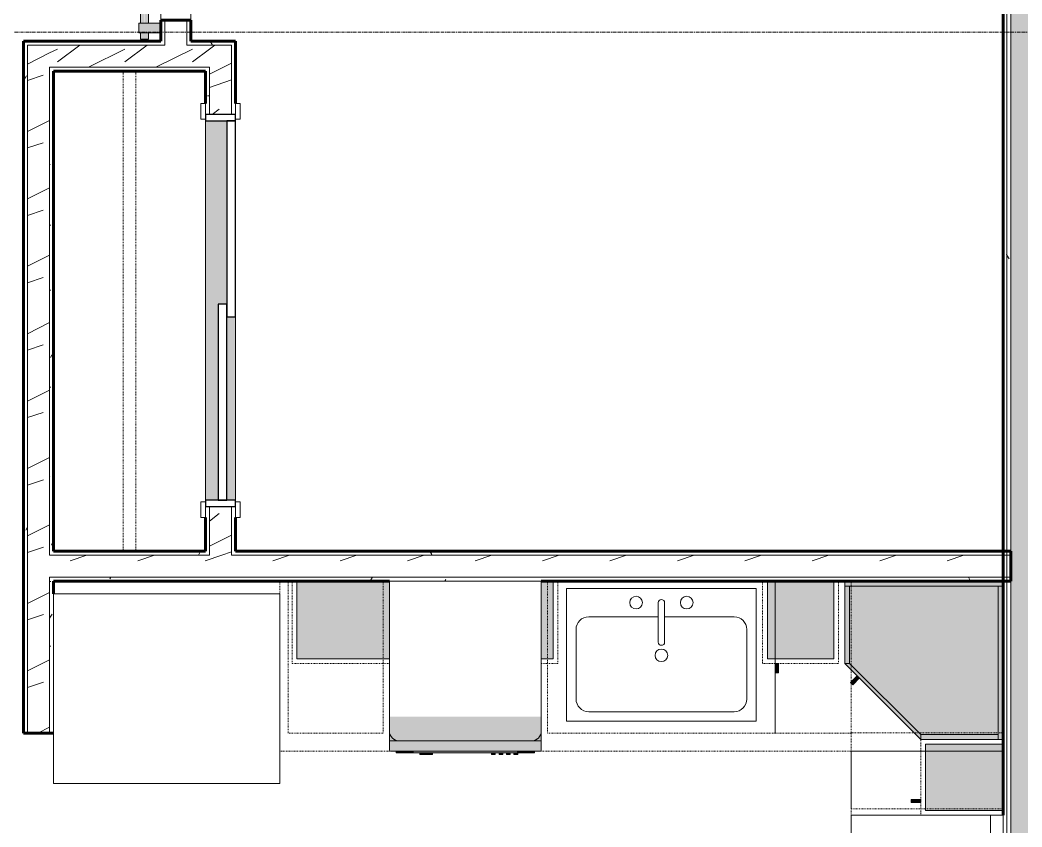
# Model space of a CAD drawing. Header units: inches. Extents: x -4061 to -1937, y 10959 to 12323.
# Drawn here: x -2671.5 to -2513.1, y 11409.5 to 11537.1 of the extents above; entities that cross this region are included whole.
import ezdxf

# ---------------------------------------------------------------- set-up
doc = ezdxf.new("R2010")
doc.units = ezdxf.units.IN
doc.header["$MEASUREMENT"] = 0
doc.linetypes.add('Dash', pattern=[0.25, 0.125, -0.125])
doc.linetypes.add('Grid Line 1_2_', pattern=[0.875, 0.5, -0.125, 0.125, -0.125])
for name, color, linetype, lineweight in [('0-1', 7, 'Continuous', 5), ('0-2', 10, 'Continuous', 18), ('A-DOOR-1', 7, 'Continuous', 9), ('A-DOOR-2', 50, 'Continuous', 30), ('A-DOOR-3', 10, 'Continuous', 18), ('A-DOOR-4', 135, 'Continuous', 18), ('A-DOOR-5', 250, 'Continuous', 60), ('A-DOOR-FRAM-1', 50, 'Continuous', 30), ('A-WALL', 113, 'Continuous', 18), ('A-WALL-1', 8, 'Continuous', 5), ('A-WALL-2', 250, 'Continuous', 60), ('A-WALL-3', 10, 'Continuous', 18), ('A-WALL-PATT-1', 7, 'Continuous', 9), ('A-WALL-PATT-2', 55, 'Continuous', 9), ('A-WALL-PATT-6', 111, 'Continuous', 9), ('I-WALL-2', 2, 'Continuous', 60), ('P-SANR-FIXT-2', 7, 'Continuous', 9), ('Q-CASE', 31, 'Continuous', 9), ('Q-CASE-1', 53, 'Continuous', 9), ('Q-CASE-3', 7, 'Continuous', 9), ('Q-CASE-4', 7, 'Dash', 9), ('Q-CASE-5', 71, 'Continuous', 9), ('Q-CASE-HDLN-1', 7, 'Dash', 9), ('Q-SPCQ-1', 7, 'Continuous', 9), ('Q-SPCQ-2', 55, 'Continuous', 9), ('S-GRID-1', 1, 'Grid Line 1_2_', 9)]:
    doc.layers.add(name, color=color, linetype=linetype, lineweight=lineweight)
pattern_1 = [(216.87, (4.265, 10.662), (31.9871619, 21.32545714), [5.331, -47.981]), (206.565, (10.662, 7.464), (-10.662476, -10.6620098), [11.921, -11.921]), (198.435, (10.662, 2.132), (-21.32449365, -10.6625869), [6.744, -26.974])]
pattern_2 = [(0, (0, 0), (20.48, 5.12), [0.845, -14.515, 0.845, -14.515, -81.92]), (0, (0, 0), (20.48, 5.12), [-30.72, 0.845, -29.875, 0.845, -14.515, -35.84]), (0, (0, 0), (20.48, 5.12), [-76.8, 0.845, -9.395, 0.845, -24.755]), (120, (7.68, 2.56), (-14.67405, 15.1762003), [0.845, -14.515, 0.845, -14.515, -81.92]), (120, (7.68, 2.56), (-14.67405, 15.1762003), [-30.72, 0.845, -29.875, 0.845, -14.515, -35.84]), (120, (7.68, 2.56), (-14.67405, 15.1762003), [-76.8, 0.845, -9.395, 0.845, -24.755]), (240, (10.24, 12.8), (-5.80595, -20.2962003), [0.845, -14.515, 0.845, -14.515, -81.92]), (240, (10.24, 12.8), (-5.80595, -20.2962003), [-30.72, 0.845, -29.875, 0.845, -14.515, -35.84]), (240, (10.24, 12.8), (-5.80595, -20.2962003), [-76.8, 0.845, -9.395, 0.845, -24.755])]

# ---------------------------------------------------------------- blocks, each defined once
blk = doc.blocks.new('FOLDING_SLIDING CLOSET - 60_ x 80_-1372877-ENLARGED RCP - 1ST FLOOR PLAN - EAST')
at = {"layer": 'A-DOOR-1'}
for p, q in [((-30.25, 3), (-32.75, 3)), ((-32.75, 3), (-32.75, 2.25)), ((-32.75, 2.25), (-30.25, 2.25)), ((-30.25, 2.25), (-30.25, 3)), ((32.75, 3), (30.25, 3)), ((30.25, 3), (30.25, 2.25)), ((30.25, 2.25), (32.75, 2.25)), ((32.75, 2.25), (32.75, 3)), ((-30.25, -2.5), (-32.75, -2.5)), ((-32.75, -2.5), (-32.75, -3.25)), ((-30.25, -3.25), (-30.25, -2.5)), ((32.75, -2.5), (30.25, -2.5)), ((30.25, -2.5), (30.25, -3.25)), ((32.75, -3.25), (32.75, -2.5)), ((-32.75, -3.25), (-30.25, -3.25)), ((30.25, -3.25), (32.75, -3.25))]:
    blk.add_line(p, q, dxfattribs=at)
at = {"layer": 'A-DOOR-2'}
for p, q in [((1, 2.25), (-30, 2.25)), ((-30, 2.25), (-30, 0.88)), ((1, 0.88), (1, 2.25)), ((-30, 0.88), (1, 0.88)), ((30, 0.88), (-1, 0.88)), ((-1, 0.88), (-1, -0.5)), ((30, -0.5), (30, 0.88)), ((-1, -0.5), (30, -0.5))]:
    blk.add_line(p, q, dxfattribs=at)
at = {"layer": 'A-DOOR-FRAM-1'}
for p, q in [((-30, 2.25), (-31, 2.25)), ((-31, 2.25), (-31, -2.5)), ((-30, -2.5), (-30, 2.25)), ((30, 2.25), (30, -2.5)), ((31, 2.25), (30, 2.25)), ((31, -2.5), (31, 2.25)), ((-31, -2.5), (-30, -2.5)), ((30, -2.5), (31, -2.5))]:
    blk.add_line(p, q, dxfattribs=at)
blk = doc.blocks.new('Interior_barn_door_18732 - Interior_barn_door_18732-1655839-ENLARGED RCP - 1ST FLOOR PLAN - EAST')
at = {"layer": 'A-DOOR-3'}
for points in [[(-23.44, -5.82), (-23.68, -5.82), (-23.66, -6.07), (-23.44, -6.07), (-23.44, -5.88)], [(-22.49, -6.57), (-22.52, -6.32), (-23.63, -6.32), (-23.63, -6.57), (-22.49, -6.57)], [(-22.69, -5.82), (-23.44, -5.82), (-23.44, -6.07), (-22.69, -6.07), (-22.69, -5.88)], [(-22.82, -6.07), (-23.31, -6.07), (-23.28, -6.32), (-22.82, -6.32)], [(-22.45, -6.07), (-22.47, -5.82), (-22.69, -5.82), (-22.69, -6.07), (-22.47, -6.07)], [(-20.63, -6.57), (-20.63, -6.32), (-22.49, -6.32), (-22.49, -6.57), (-20.67, -6.57)]]:
    blk.add_hatch(color=256, dxfattribs=at).paths.add_polyline_path(points, flags=0)
at = {"layer": 'A-DOOR-4'}
h = blk.add_hatch(color=256, dxfattribs=at)
h.paths.add_polyline_path([(20, -5.85), (20, -2.37), (18.5, -2.37), (18.5, -5.85)], flags=0)
h.paths.add_polyline_path([(-57.5, -5.82), (-57.5, -2.37), (-59, -2.37), (-59, -5.85), (-57.5, -5.85)], flags=0)
h = blk.add_hatch(color=256, dxfattribs=at)
h.paths.add_polyline_path([(21, -4.79), (21, -4.32), (20, -4.34), (20, -4.95), (21, -4.95)], flags=0)
h.paths.add_polyline_path([(18.5, -4.51), (18.5, -4.32), (-19.9, -4.34), (-19.9, -4.95), (18.5, -4.94), (18.5, -4.64)], flags=0)
h.paths.add_polyline_path([(-55.9, -4.64), (-55.9, -4.32), (-57.5, -4.34), (-57.5, -4.95), (-55.9, -4.95), (-55.9, -4.78)], flags=0)
h.paths.add_polyline_path([(-59, -4.63), (-59, -4.32), (-60, -4.34), (-60, -4.95), (-59, -4.95), (-59, -4.64)], flags=0)
for points in [[(-19.9, -4.07), (-55.9, -4.07), (-55.9, -5.82), (-19.9, -5.82)], [(-52.06, -5.88), (-52.06, -5.82), (-53.56, -5.82), (-53.56, -6), (-52.06, -6)]]:
    blk.add_hatch(color=256, dxfattribs=at).paths.add_polyline_path(points, flags=0)
h = blk.add_hatch(color=256, dxfattribs=at)
h.paths.add_polyline_path([(21, -4.95), (20, -4.95), (20, -5.57), (21, -5.55), (21, -5.11)], flags=0)
h.paths.add_polyline_path([(18.5, -5.39), (18.5, -4.95), (-19.9, -4.95), (-19.9, -5.57), (18.5, -5.55), (18.5, -5.39)], flags=0)
h.paths.add_polyline_path([(-55.9, -5.57), (-55.9, -4.95), (-57.5, -4.95), (-57.5, -5.57)], flags=0)
h.paths.add_polyline_path([(-59, -5.49), (-59, -4.95), (-60, -4.95), (-60, -5.57), (-59, -5.55), (-59, -5.49)], flags=0)
h = blk.add_hatch(color=256, dxfattribs=at)
h.paths.add_polyline_path([(-22.23, -5.82), (-22.45, -5.82), (-22.44, -6), (-22.23, -6), (-22.23, -5.88)], flags=0)
h.paths.add_polyline_path([(-23.68, -6), (-23.68, -5.82), (-23.73, -5.82), (-23.73, -6)], flags=0)
at = {"layer": 'A-DOOR-1'}
for p, q in [((-23.69, -5.82), (-23.69, -6.07)), ((-23.68, -6.07), (-23.69, -6.07)), ((-23.69, -6.07), (-23.44, -6.07)), ((-22.49, -6.32), (-23.63, -6.32)), ((-23.63, -6.32), (-23.63, -6.57)), ((-23.44, -6.07), (-22.69, -6.07)), ((-23.32, -6.07), (-23.32, -6.32)), ((-23.32, -6.07), (-23.32, -6.32)), ((-22.82, -6.32), (-22.82, -6.07)), ((-22.82, -6.32), (-22.82, -6.07)), ((-22.69, -6.07), (-22.44, -6.07)), ((-22.49, -6.57), (-22.49, -6.32)), ((-22.44, -6.07), (-22.45, -6.07)), ((-22.44, -6.07), (-22.44, -5.82)), ((-20.62, -6.57), (-20.62, -6.32)), ((-23.63, -6.57), (-22.49, -6.57))]:
    blk.add_line(p, q, dxfattribs=at)
for points, knots in [([(-20.64, -6.32), (-20.62, -6.32), (-20.61, -6.32), (-20.73, -6.32), (-21.01, -6.32), (-21.53, -6.32), (-22.12, -6.32), (-22.38, -6.32), (-22.48, -6.32)], [-0.5310493, -0.5310493, -0.5310493, -0.5310493, -0.4969616, -0.4376596, -0.3707648, -0.2964689, -0.2105513, -0.1495851, -0.1495851, -0.1495851, -0.1495851]), ([(-22.49, -6.57), (-22.4, -6.57), (-22.1, -6.57), (-21.53, -6.57), (-21, -6.57), (-20.74, -6.57), (-20.61, -6.57), (-20.62, -6.57), (-20.64, -6.57)], [0.1495851, 0.1495851, 0.1495851, 0.1495851, 0.2105513, 0.2964689, 0.3707648, 0.4376596, 0.4969616, 0.5310493, 0.5310493, 0.5310493, 0.5310493])]:
    blk.add_open_spline(points, degree=3, knots=knots, dxfattribs=at)
at = {"layer": 'A-DOOR-3'}
for p, q in [((-59, -5.85), (-59, -2.37)), ((-57.5, -2.37), (-57.5, -5.85)), ((18.5, -5.85), (18.5, -2.37)), ((20, -2.37), (20, -5.85)), ((-59, -4.32), (-60, -4.32)), ((-60, -4.32), (-60, -4.95)), ((-55.9, -4.32), (-57.5, -4.32)), ((-55.9, -5.82), (-55.9, -4.07)), ((-55.9, -4.07), (-19.9, -4.07)), ((-19.9, -4.07), (-19.9, -5.82)), ((18.5, -4.32), (-19.9, -4.32)), ((21, -4.32), (20, -4.32)), ((21, -4.95), (21, -4.32)), ((-60, -4.95), (-60, -5.57)), ((-60, -5.57), (-59, -5.57)), ((-57.5, -5.85), (-59, -5.85)), ((-57.5, -5.57), (-55.9, -5.57)), ((-19.9, -5.82), (-55.9, -5.82)), ((-19.9, -5.57), (18.5, -5.57)), ((20, -5.85), (18.5, -5.85)), ((20, -5.57), (21, -5.57)), ((21, -5.57), (21, -4.95))]:
    blk.add_line(p, q, dxfattribs=at)
at = {"layer": 'A-DOOR-5'}
for p, q in [((-53.56, -6), (-53.56, -5.82)), ((-52.06, -6), (-53.56, -6)), ((-52.06, -5.82), (-52.06, -6)), ((-23.73, -6), (-23.73, -5.82)), ((-23.68, -6), (-23.73, -6)), ((-22.23, -6), (-22.44, -6)), ((-22.23, -5.82), (-22.23, -6))]:
    blk.add_line(p, q, dxfattribs=at)
blk = doc.blocks.new('Refrigerator_-_Side-by-Side_6047 - 36_ X 30_-1372843-ENLARGED RCP - 1ST FLOOR PLAN - EAST')
at = {"layer": 'Q-SPCQ-1'}
for p, q in [((-17.88, 15.58), (17.87, 15.58)), ((-17.88, -14.42), (-17.88, 15.58)), ((17.87, 15.58), (17.87, -14.42)), ((17.87, -14.42), (-17.88, -14.42))]:
    blk.add_line(p, q, dxfattribs=at)
blk = doc.blocks.new('OD_CW_Closet - OD_CW_Closet-1868668-ENLARGED RCP - 1ST FLOOR PLAN - EAST')
at = {"layer": 'Q-CASE-HDLN-1'}
for p, q in [((0.74, 13), (76.64, 13)), ((0.74, 11), (76.64, 11)), ((8.8, 0), (68.8, 0))]:
    blk.add_line(p, q, dxfattribs=at)
blk = doc.blocks.new('Range - 24_ x 24_-1372826-ENLARGED RCP - 1ST FLOOR PLAN - EAST')
at = {"layer": 'Q-SPCQ-1'}
for p, q in [((0, 0), (24, 0)), ((0, -24), (0, 0)), ((24, 0), (24, -24)), ((0, -22), (24, -22)), ((24, -24), (0, -24))]:
    blk.add_line(p, q, dxfattribs=at)
for centre, radius, start, end in [((6.5, -6), 3.5, 360, 180), ((17.5, -6), 3, 360, 180), ((6.5, -6), 3.5, 180, 0), ((17.5, -6), 3, 180, 0), ((6.5, -16), 4.5, 360, 180), ((17.5, -16), 3, 360, 180), ((6.5, -16), 4.5, 180, 0), ((17.5, -16), 3, 180, 0)]:
    blk.add_arc(centre, radius, start, end, dxfattribs=at)
blk = doc.blocks.new('OD_CW_Countertop - OD_CW_Countertop-2218014-ENLARGED RCP - 1ST FLOOR PLAN - EAST')
at = {"layer": 'Q-CASE-HDLN-1'}
for p, q in [((0.74, 24), (0.74, 22)), ((0.74, -2.88), (18.27, -2.88)), ((41.88, -2.88), (115.08, -2.88))]:
    blk.add_line(p, q, dxfattribs=at)
blk = doc.blocks.new('Sink Kitchen-Single - 30_ x 21_-366345-ENLARGED RCP - 1ST FLOOR PLAN - EAST')
at = {"layer": 'P-SANR-FIXT-2'}
for p, q in [((15.62, 10.59), (-14.38, 10.59)), ((-14.38, 10.59), (-14.38, -10.41)), ((15.62, -10.41), (15.62, 10.59)), ((0.12, 8.34), (0.12, 2.09)), ((1.12, 8.34), (1.12, 2.09)), ((0.12, 6.09), (-10.88, 6.09)), ((12.12, 6.09), (1.12, 6.09)), ((-12.88, 4.09), (-12.88, -6.91)), ((14.12, -6.91), (14.12, 4.09)), ((-10.88, -8.91), (12.12, -8.91)), ((-14.38, -10.41), (15.62, -10.41))]:
    blk.add_line(p, q, dxfattribs=at)
for centre, radius, start, end in [((-3.38, 8.34), 1, 360, 180), ((-3.38, 8.34), 1, 180, 0), ((0.62, 8.34), 0.5, 360, 180), ((4.62, 8.34), 1, 360, 180), ((4.62, 8.34), 1, 180, 360), ((-10.88, 4.09), 2, 90, 180), ((12.12, 4.09), 2, 360, 90), ((0.62, 2.09), 0.5, 180, 0), ((0.62, 0), 1, 360, 180), ((0.62, 0), 1, 180, 0), ((-10.88, -6.91), 2, 180, 270), ((12.12, -6.91), 2, 270, 0)]:
    blk.add_arc(centre, radius, start, end, dxfattribs=at)
blk = doc.blocks.new('Dishwasher_15404 - 34_ counter-547918-ENLARGED RCP - 1ST FLOOR PLAN - EAST')
at = {"layer": 'Q-SPCQ-2'}
for points in [[(21.39, 0), (23.68, 0), (24.08, 0.05), (24.46, 0.21), (24.83, 0.52), (25.04, 0.79), (25.2, 1.17), (25.25, 1.74), (25.25, 22.43), (25.17, 22.9), (24.98, 23.29), (24.74, 23.58), (24.46, 23.79), (24.08, 23.95), (23.68, 24), (21.39, 24), (21.39, 2.31)], [(25.25, 0), (26.73, 0.01), (26.82, 0.06), (26.87, 0.2), (26.85, 23.86), (26.82, 23.94), (26.68, 24), (25.25, 24), (25.25, 0.42)], [(27.12, 21.39), (27.12, 22.91), (26.87, 22.91), (26.87, 21.39)], [(26.87, 20.19), (27.12, 20.19), (27.12, 21.39), (26.87, 21.39), (26.87, 20.22)], [(27.12, 3.81), (27.12, 20.19), (26.87, 20.19), (26.87, 3.81)], [(27.37, 19.69), (27.37, 20.28), (27.12, 20.28), (27.12, 19.69)], [(27.37, 18.51), (27.37, 19.1), (27.12, 19.1), (27.12, 18.51)], [(27.37, 17.33), (27.37, 17.92), (27.12, 17.92), (27.12, 17.33)], [(27.37, 16.15), (27.37, 16.74), (27.12, 16.74), (27.12, 16.15)], [(27.37, 5.81), (27.37, 6.79), (27.12, 6.79), (27.12, 5.81)], [(27.12, 4.82), (27.37, 4.82), (27.37, 5.81), (27.12, 5.81), (27.12, 4.86)], [(26.87, 2.61), (27.12, 2.61), (27.12, 3.81), (26.87, 3.81), (26.87, 2.63)], [(26.87, 1.09), (27.12, 1.09), (27.12, 2.61), (26.87, 2.61), (26.87, 1.74)]]:
    blk.add_hatch(color=256, dxfattribs=at).paths.add_polyline_path(points, flags=0)
h = blk.add_hatch(color=256, dxfattribs=at)
h.paths.add_polyline_path([(24.74, 0), (25.25, 0), (25.25, 1.57), (25.2, 1.17), (24.96, 0.67), (24.74, 0.42), (24.46, 0.21), (24.08, 0.05), (23.68, 0), (24.57, 0)], flags=0)
h.paths.add_polyline_path([(25.25, 22.43), (25.25, 24), (23.68, 24), (24.08, 23.95), (24.46, 23.79), (24.83, 23.48), (25.04, 23.21), (25.22, 22.75)], flags=0)
h = blk.add_hatch(color=256, dxfattribs=at)
h.paths.add_polyline_path([(25.07, 0.85), (25.12, 0.95), (25.08, 0.9)], flags=0)
h.paths.add_polyline_path([(25.2, 1.2), (25.22, 1.25), (25.2, 1.23)], flags=0)
h.paths.add_polyline_path([(25, 23.26), (24.96, 23.33), (24.98, 23.29)], flags=0)
at = {"layer": 'Q-SPCQ-1'}
for p, q in [((0, 24), (23.68, 24)), ((0, 0), (0, 24)), ((23.68, 24), (25.25, 24)), ((25.25, 24), (26.68, 24)), ((25.25, 24), (25.25, 22.43)), ((26.87, 23.8), (26.87, 0.2)), ((25.25, 22.43), (25.25, 1.57)), ((26.87, 22.91), (27.12, 22.91)), ((27.12, 21.39), (27.12, 22.91)), ((27.12, 20.19), (27.12, 21.39)), ((27.12, 20.28), (27.37, 20.28)), ((27.12, 3.81), (27.12, 20.19)), ((27.12, 19.69), (27.37, 19.69)), ((27.12, 19.1), (27.37, 19.1)), ((27.37, 19.69), (27.37, 20.28)), ((27.37, 18.51), (27.37, 19.1)), ((27.12, 18.51), (27.37, 18.51)), ((27.12, 17.92), (27.37, 17.92)), ((27.37, 17.33), (27.37, 17.92)), ((27.12, 17.33), (27.37, 17.33)), ((27.12, 16.74), (27.37, 16.74)), ((27.12, 16.15), (27.37, 16.15)), ((27.37, 16.15), (27.37, 16.74)), ((27.37, 6.79), (27.12, 6.79)), ((27.37, 5.81), (27.37, 6.79)), ((27.12, 4.82), (27.37, 4.82)), ((27.37, 4.82), (27.37, 5.81)), ((27.12, 2.61), (27.12, 3.81)), ((27.12, 1.09), (27.12, 2.61)), ((23.68, 0), (0, 0)), ((25.25, 1.57), (25.25, 0)), ((26.87, 1.09), (27.12, 1.09)), ((25.25, 0), (23.68, 0)), ((26.68, 0), (25.25, 0))]:
    blk.add_line(p, q, dxfattribs=at)
for centre, radius, start, end in [((23.68, 22.43), 1.57, 360, 90), ((26.68, 23.8), 0.197, 360, 90), ((23.68, 22.43), 1.57, 32.077, 42.3359), ((23.68, 22.43), 1.57, 17.8182, 27.5266), ((23.68, 22.43), 1.57, 360, 13.6425), ((23.68, 1.57), 1.57, 270, 360), ((23.68, 1.57), 1.57, 317.6641, 327.923), ((23.68, 1.57), 1.57, 332.4734, 342.1818), ((23.68, 1.57), 1.57, 346.3575, 360), ((26.68, 0.2), 0.197, 270, 360), ((26.68, 0.2), 0.197, 285, 345)]:
    blk.add_arc(centre, radius, start, end, dxfattribs=at)
blk = doc.blocks.new('OD_CW_Countertop - OD_CW_Countertop-2219388-ENLARGED RCP - 1ST FLOOR PLAN - EAST')
at = {"layer": 'Q-CASE-HDLN-1'}
for p, q in [((0.74, 24), (0.74, 0)), ((0.74, 0), (10.86, 0)), ((34.86, 0), (99.63, 0))]:
    blk.add_line(p, q, dxfattribs=at)
blk = doc.blocks.new('Base Cabinet-Single Door - 12_-2213366-ENLARGED RCP - 1ST FLOOR PLAN - EAST')
at = {"layer": 'Q-CASE-4'}
for p, q in [((-5.26, 24), (-5.26, 0)), ((6.74, 24), (-5.26, 24)), ((6.74, 0), (6.74, 24)), ((-5.26, 0), (6.74, 0))]:
    blk.add_line(p, q, dxfattribs=at)
blk = doc.blocks.new('Base Cabinet-Double Door _ 1 Drawer - 36_-2218016-ENLARGED RCP - 1ST FLOOR PLAN - EAST')
at = {"layer": 'Q-CASE-4'}
for p, q in [((-17.26, 24), (-17.26, 0)), ((18.74, 24), (-17.26, 24)), ((18.74, 0), (18.74, 24)), ((-17.26, 0), (18.74, 0))]:
    blk.add_line(p, q, dxfattribs=at)
blk = doc.blocks.new('300 Series Wall Hung Cabinet_301 - 24_-V17-ENLARGED RCP - 1ST FLOOR PLAN - EAST')
at = {"layer": 'Q-CASE-1'}
blk.add_hatch(color=256, dxfattribs=at).paths.add_polyline_path([(11.25, -14.63), (11.25, -2.38), (9.37, -2.38), (9.37, -14.63)], flags=0)
at = {"layer": 'Q-CASE-3'}
for p, q in [((11.25, -2.38), (11.25, -14.63)), ((11.25, -14.63), (9.37, -14.63))]:
    blk.add_line(p, q, dxfattribs=at)
at = {"layer": 'Q-CASE-4'}
for p, q in [((12, -15.38), (12, -2.38)), ((9.37, -15.38), (12, -15.38))]:
    blk.add_line(p, q, dxfattribs=at)
blk = doc.blocks.new('300 Series Wall Hung Cabinet_301 - 18_-V18-ENLARGED RCP - 1ST FLOOR PLAN - EAST')
at = {"layer": 'Q-CASE-1'}
blk.add_hatch(color=256, dxfattribs=at).paths.add_polyline_path([(-6.37, 14.63), (-6.37, 2.37), (8.25, 2.37), (8.25, 14.63), (-5.04, 14.63)], flags=0)
at = {"layer": 'Q-CASE-3'}
for p, q in [((-6.37, 14.63), (8.25, 14.63)), ((8.25, 14.63), (8.25, 2.37))]:
    blk.add_line(p, q, dxfattribs=at)
at = {"layer": 'Q-CASE-4'}
for p, q in [((-6.37, 15.38), (9, 15.38)), ((9, 15.38), (9, 2.37))]:
    blk.add_line(p, q, dxfattribs=at)
blk = doc.blocks.new('300 Series Wall Hung Cabinet_301 - 12_-2219390-ENLARGED RCP - 1ST FLOOR PLAN - EAST')
at = {"layer": 'Q-CASE-1'}
for points in [[(-5.25, -14.63), (5.25, -14.63), (5.25, -2.38), (-5.25, -2.38), (-5.25, -14.12)], [(-3.51, -16.87), (-3.51, -15.38), (-4, -15.38), (-4, -16.87)]]:
    blk.add_hatch(color=256, dxfattribs=at).paths.add_polyline_path(points, flags=0)
at = {"layer": 'Q-CASE-3'}
for p, q in [((-5.25, -14.63), (-5.25, -2.38)), ((5.25, -2.38), (5.25, -14.63)), ((5.25, -14.63), (-5.25, -14.63)), ((-3.51, -15.38), (-4, -15.38)), ((-4, -15.38), (-4, -16.87)), ((-3.51, -16.87), (-3.51, -15.38)), ((-4, -16.87), (-3.51, -16.87))]:
    blk.add_line(p, q, dxfattribs=at)
at = {"layer": 'Q-CASE-4'}
for p, q in [((-6, -2.38), (-6, -15.38)), ((6, -15.38), (6, -2.38)), ((-6, -15.38), (6, -15.38))]:
    blk.add_line(p, q, dxfattribs=at)
blk = doc.blocks.new('308 - 308-2216210-ENLARGED RCP - 1ST FLOOR PLAN - EAST')
at = {"layer": 'Q-CASE'}
blk.add_hatch(color=256, dxfattribs=at).paths.add_polyline_path([(0, -27.38), (0, -26.63), (-11.25, -15.38), (-12, -15.38), (-0.75, -26.63)], flags=0)
at = {"layer": 'Q-CASE-1'}
for points in [[(12.25, -3.13), (13, -3.13), (13, -2.38), (-12, -2.38), (-12, -3.13), (0, -3.13)], [(-12, -15.38), (-11.25, -15.38), (-11.25, -3.13), (-12, -3.13), (-12, -14.63)], [(12.25, -26.63), (12.25, -3.13), (-11.25, -3.13), (-11.25, -15.38), (0, -26.63)], [(12.25, -27.38), (13, -27.38), (13, -3.13), (12.25, -3.13), (12.25, -26.63)], [(12.25, -27.38), (12.25, -26.63), (0, -26.63), (0, -27.38), (0.75, -27.38)]]:
    blk.add_hatch(color=256, dxfattribs=at).paths.add_polyline_path(points, flags=0)
at = {"layer": 'Q-CASE-5'}
blk.add_hatch(color=256, dxfattribs=at).paths.add_polyline_path([(-10.76, -18.73), (-9.7, -17.67), (-10.05, -17.33), (-11.11, -18.39), (-11, -18.5)], flags=0)
at = {"layer": 'Q-CASE'}
for p, q in [((0, -27.38), (-12, -15.38)), ((-12, -15.38), (-11.25, -15.38)), ((-11.25, -15.38), (0, -26.63)), ((0, -26.63), (0, -27.38))]:
    blk.add_line(p, q, dxfattribs=at)
at = {"layer": 'Q-CASE-3'}
for p, q in [((-12, -3.13), (-12, -2.38)), ((-12, -15.38), (-12, -3.13)), ((-12, -3.13), (-11.25, -3.13)), ((13, -3.13), (-12, -3.13)), ((-11.25, -15.38), (-11.25, -3.13)), ((-11.25, -3.13), (12.25, -3.13)), ((-11.25, -3.13), (-11.25, -15.38)), ((12.25, -3.13), (12.25, -26.63)), ((12.25, -27.38), (12.25, -3.13)), ((12.25, -3.13), (13, -3.13)), ((-11.25, -15.38), (-12, -15.38)), ((0, -26.63), (-11.25, -15.38)), ((-10.05, -17.33), (-11.11, -18.39)), ((-11.11, -18.39), (-10.76, -18.73)), ((-10.76, -18.73), (-9.7, -17.67)), ((12.25, -26.63), (0, -26.63)), ((0, -27.38), (0, -26.63)), ((0, -26.63), (12.25, -26.63)), ((12.25, -26.63), (12.25, -27.38)), ((12.25, -27.38), (0, -27.38)), ((13, -27.38), (12.25, -27.38))]:
    blk.add_line(p, q, dxfattribs=at)
blk = doc.blocks.new('300 Series Wall Hung Cabinet_301 - 12_-2218017-ENLARGED RCP - 1ST FLOOR PLAN - EAST')
at = {"layer": 'Q-CASE-1'}
for points in [[(-4, 13.19), (-3.51, 13.19), (-3.51, 14.69), (-4, 14.69)], [(-5.25, 0.19), (5.25, 0.19), (5.25, 12.44), (-5.25, 12.44), (-5.25, 0.94)]]:
    blk.add_hatch(color=256, dxfattribs=at).paths.add_polyline_path(points, flags=0)
at = {"layer": 'Q-CASE-3'}
for p, q in [((-3.51, 14.69), (-4, 14.69)), ((-4, 14.69), (-4, 13.19)), ((-3.51, 13.19), (-3.51, 14.69)), ((-4, 13.19), (-3.51, 13.19)), ((-5.25, 0.19), (-5.25, 12.44)), ((-5.25, 12.44), (5.25, 12.44)), ((5.25, 12.44), (5.25, 0.19))]:
    blk.add_line(p, q, dxfattribs=at)
at = {"layer": 'Q-CASE-4'}
for p, q in [((-6, 13.19), (6, 13.19)), ((6, 13.19), (6, 0.19))]:
    blk.add_line(p, q, dxfattribs=at)
blk = doc.blocks.new('Base Cabinet-Single Door _ Drawer - 15_-2209069-ENLARGED RCP - 1ST FLOOR PLAN - EAST')
at = {"layer": 'Q-CASE-4'}
for p, q in [((-6.76, -24), (-6.76, 0)), ((-6.76, 0), (8.24, 0)), ((8.24, 0), (8.24, -24)), ((8.24, -24), (-6.76, -24))]:
    blk.add_line(p, q, dxfattribs=at)
blk = doc.blocks.new('CTR - 1st Phase - Unit Layouts_rvt-1-ENLARGED RCP - 1ST FLOOR PLAN - EAST')
at = {"layer": 'A-WALL-1'}
h = blk.add_hatch(color=256, dxfattribs=at)
h.paths.add_polyline_path([(-2641.59, 11461.18), (-2640.21, 11461.18), (-2640.21, 11492.18), (-2638.84, 11492.18), (-2638.84, 11521.18), (-2642.21, 11521.18), (-2642.21, 11461.18)], flags=0)
h.paths.add_polyline_path([(-2638.84, 11461.18), (-2637.46, 11461.18), (-2637.46, 11490.18), (-2638.84, 11490.18), (-2638.84, 11474.21)], flags=0)
at = {"layer": 'A-WALL-PATT-1'}
h = blk.add_hatch(dxfattribs=at)
h.set_pattern_fill('FP_1', color=256, style=0, pattern_type=2)
h.set_pattern_definition(pattern_2)
h.paths.add_polyline_path([(-2670.34, 11424.36), (-2670.34, 11533.77), (-2670.96, 11533.77), (-2670.96, 11424.36)], flags=0)
h = blk.add_hatch(dxfattribs=at)
h.set_pattern_fill('FP_1', color=256, style=0, pattern_type=2)
h.set_pattern_definition(pattern_2)
h.paths.add_polyline_path([(-2645.15, 11533.14), (-2638.09, 11533.14), (-2638.09, 11533.77), (-2645.15, 11533.77)], flags=0)
h.paths.add_polyline_path([(-2660.45, 11533.14), (-2648.65, 11533.14), (-2648.65, 11533.77), (-2670.34, 11533.77), (-2670.34, 11533.14), (-2666.21, 11533.14)], flags=0)
h = blk.add_hatch(dxfattribs=at)
h.set_pattern_fill('FP_1', color=256, style=0, pattern_type=2)
h.set_pattern_definition(pattern_2)
h.paths.add_polyline_path([(-2666.21, 11424.36), (-2666.21, 11448.99), (-2666.84, 11448.99), (-2666.84, 11424.36)], flags=0)
h.paths.add_polyline_path([(-2666.21, 11452.49), (-2666.21, 11529.64), (-2666.84, 11529.64), (-2666.84, 11452.49)], flags=0)
h = blk.add_hatch(dxfattribs=at)
h.set_pattern_fill('FP_1', color=256, style=0, pattern_type=2)
h.set_pattern_definition(pattern_2)
h.paths.add_polyline_path([(-2641.59, 11453.11), (-2641.59, 11460.18), (-2642.21, 11460.18), (-2642.21, 11453.11)], flags=0)
h.paths.add_polyline_path([(-2641.59, 11522.18), (-2641.59, 11529.64), (-2642.21, 11529.64), (-2642.21, 11522.18)], flags=0)
h = blk.add_hatch(dxfattribs=at)
h.set_pattern_fill('FP_1', color=256, style=0, pattern_type=2)
h.set_pattern_definition(pattern_2)
h.paths.add_polyline_path([(-2614.46, 11452.49), (-2516.12, 11452.5), (-2516.12, 11453.11), (-2638.09, 11453.11), (-2638.09, 11452.49), (-2630.46, 11452.49)], flags=0)
h.paths.add_polyline_path([(-2642.21, 11452.49), (-2641.59, 11452.49), (-2641.59, 11453.11), (-2666.21, 11453.11), (-2666.21, 11452.49)], flags=0)
h = blk.add_hatch(dxfattribs=at)
h.set_pattern_fill('FP_1', color=256, style=0, pattern_type=2)
h.set_pattern_definition(pattern_2)
h.paths.add_polyline_path([(-2516.12, 11448.36), (-2516.12, 11448.99), (-2666.21, 11448.99), (-2666.21, 11448.36), (-2516.87, 11448.36)], flags=0)
at = {"layer": 'A-WALL-PATT-2'}
h = blk.add_hatch(dxfattribs=at)
h.set_pattern_fill('FP_2', color=256, style=0, pattern_type=2)
h.set_pattern_definition(pattern_1)
h.paths.add_polyline_path([(-2645.15, 11533.14), (-2645.15, 11537.11), (-2648.65, 11537.11), (-2648.65, 11533.14)], flags=0)
h.paths.add_polyline_path([(-2648.65, 11573.11), (-2645.15, 11573.11), (-2645.15, 11644.59), (-2645.77, 11644.59), (-2646.42, 11645.24), (-2648.65, 11645.24), (-2648.65, 11577.56)], flags=0)
h = blk.add_hatch(dxfattribs=at)
h.set_pattern_fill('FP_2', color=256, style=0, pattern_type=2)
h.set_pattern_definition(pattern_1)
h.paths.add_polyline_path([(-2670.34, 11424.36), (-2666.84, 11424.36), (-2666.84, 11533.14), (-2670.34, 11533.14), (-2670.34, 11448.99)], flags=0)
h = blk.add_hatch(dxfattribs=at)
h.set_pattern_fill('FP_2', color=256, style=0, pattern_type=2)
h.set_pattern_definition(pattern_1)
h.paths.add_polyline_path([(-2641.59, 11529.64), (-2641.59, 11533.14), (-2666.84, 11533.12), (-2666.84, 11529.64), (-2642.21, 11529.64)], flags=0)
h = blk.add_hatch(dxfattribs=at)
h.set_pattern_fill('FP_2', color=256, style=0, pattern_type=2)
h.set_pattern_definition(pattern_1)
h.paths.add_polyline_path([(-2638.09, 11452.49), (-2638.09, 11460.18), (-2641.59, 11460.18), (-2641.59, 11452.49)], flags=0)
h.paths.add_polyline_path([(-2638.09, 11522.18), (-2638.09, 11533.14), (-2641.59, 11533.14), (-2641.59, 11522.18)], flags=0)
h = blk.add_hatch(dxfattribs=at)
h.set_pattern_fill('FP_2', color=256, style=0, pattern_type=2)
h.set_pattern_definition(pattern_1)
h.paths.add_polyline_path([(-2540.12, 11448.99), (-2514.87, 11448.99), (-2514.87, 11452.49), (-2666.84, 11452.49), (-2666.84, 11448.99), (-2553.14, 11448.99)], flags=0)
at = {"layer": 'A-WALL-2'}
for p, q in [((-2649.27, 11533.77), (-2649.27, 11537.11)), ((-2649.27, 11537.11), (-2644.52, 11537.11)), ((-2644.52, 11537.11), (-2644.52, 11533.77)), ((-2670.96, 11424.36), (-2670.96, 11533.77)), ((-2670.96, 11533.77), (-2670.34, 11533.77)), ((-2670.34, 11533.77), (-2666.21, 11533.77)), ((-2666.21, 11533.77), (-2649.27, 11533.77)), ((-2644.52, 11533.77), (-2642.21, 11533.77)), ((-2642.21, 11533.77), (-2638.09, 11533.77)), ((-2638.09, 11533.77), (-2637.46, 11533.77)), ((-2637.46, 11533.77), (-2637.46, 11523.93)), ((-2666.21, 11529.02), (-2666.21, 11453.11)), ((-2642.21, 11529.02), (-2666.21, 11529.02)), ((-2642.21, 11523.93), (-2642.21, 11529.02)), ((-2642.21, 11453.11), (-2642.21, 11458.43)), ((-2637.46, 11458.43), (-2637.46, 11453.11)), ((-2666.21, 11453.11), (-2642.21, 11453.11)), ((-2637.46, 11453.11), (-2514.87, 11453.11)), ((-2514.87, 11453.11), (-2514.87, 11448.36)), ((-2613.12, 11448.36), (-2666.21, 11448.36)), ((-2666.21, 11448.36), (-2666.21, 11446.36)), ((-2514.87, 11448.36), (-2589.12, 11448.36)), ((-2666.21, 11424.36), (-2670.96, 11424.36))]:
    blk.add_line(p, q, dxfattribs=at)
at = {"layer": 'A-WALL-3'}
for p, q in [((-2649.27, 11573.11), (-2649.27, 11537.11)), ((-2644.52, 11537.11), (-2644.52, 11573.11)), ((-2648.65, 11537.11), (-2648.65, 11533.77)), ((-2645.15, 11537.11), (-2645.15, 11533.77)), ((-2670.34, 11424.36), (-2670.34, 11533.14)), ((-2666.84, 11533.14), (-2670.34, 11533.14)), ((-2666.21, 11533.14), (-2666.84, 11533.14)), ((-2648.65, 11533.14), (-2666.21, 11533.14)), ((-2648.65, 11533.77), (-2648.65, 11533.14)), ((-2645.15, 11533.77), (-2645.15, 11533.14)), ((-2642.21, 11533.14), (-2645.15, 11533.14)), ((-2641.59, 11533.14), (-2642.21, 11533.14)), ((-2638.09, 11533.14), (-2641.59, 11533.14)), ((-2638.09, 11533.14), (-2638.09, 11522.18)), ((-2666.84, 11452.49), (-2666.84, 11529.64)), ((-2666.21, 11529.64), (-2666.84, 11529.64)), ((-2642.21, 11529.64), (-2666.21, 11529.64)), ((-2641.59, 11529.64), (-2642.21, 11529.64)), ((-2641.59, 11529.64), (-2641.59, 11522.18)), ((-2642.21, 11521.18), (-2642.21, 11461.18)), ((-2637.46, 11461.18), (-2637.46, 11490.18)), ((-2641.59, 11460.18), (-2641.59, 11453.11)), ((-2638.09, 11460.18), (-2638.09, 11453.11)), ((-2666.21, 11452.49), (-2666.84, 11452.49)), ((-2641.59, 11452.49), (-2666.21, 11452.49)), ((-2641.59, 11453.11), (-2641.59, 11452.49)), ((-2638.09, 11453.11), (-2638.09, 11452.49)), ((-2514.87, 11452.49), (-2638.09, 11452.49)), ((-2666.21, 11448.99), (-2666.84, 11448.99)), ((-2666.84, 11424.36), (-2666.84, 11448.99)), ((-2514.87, 11448.99), (-2666.21, 11448.99))]:
    blk.add_line(p, q, dxfattribs=at)
at = {"layer": '0-2'}
for name, p, rotation in [('Interior_barn_door_18732 - Interior_barn_door_18732-1655839-ENLARGED RCP - 1ST FLOOR PLAN - EAST', (-2646.9, 11555.11), 270.0000000000022), ('OD_CW_Closet - OD_CW_Closet-1868668-ENLARGED RCP - 1ST FLOOR PLAN - EAST', (-2642.21, 11452.38), 89.99999999999308), ('FOLDING_SLIDING CLOSET - 60_ x 80_-1372877-ENLARGED RCP - 1ST FLOOR PLAN - EAST', (-2639.71, 11491.18), 270.0000000000005), ('300 Series Wall Hung Cabinet_301 - 18_-V18-ENLARGED RCP - 1ST FLOOR PLAN - EAST', (-2619.5, 11450.74), 180), ('Dishwasher_15404 - 34_ counter-547918-ENLARGED RCP - 1ST FLOOR PLAN - EAST', (-2613.12, 11448.36), 269.9999999999991), ('Base Cabinet-Double Door _ 1 Drawer - 36_-2218016-ENLARGED RCP - 1ST FLOOR PLAN - EAST', (-2569.39, 11448.36), 180), ('Base Cabinet-Single Door - 12_-2213366-ENLARGED RCP - 1ST FLOOR PLAN - EAST', (-2545.39, 11448.36), 180), ('Refrigerator_-_Side-by-Side_6047 - 36_ X 30_-1372843-ENLARGED RCP - 1ST FLOOR PLAN - EAST', (-2648.34, 11431.94), 180), ('Base Cabinet-Single Door - 12_-2213366-ENLARGED RCP - 1ST FLOOR PLAN - EAST', (-2516.12, 11417.63), 90.00000000000344), ('300 Series Wall Hung Cabinet_301 - 12_-2218017-ENLARGED RCP - 1ST FLOOR PLAN - EAST', (-2515.94, 11417.36), 89.99999999999262), ('OD_CW_Countertop - OD_CW_Countertop-2219388-ENLARGED RCP - 1ST FLOOR PLAN - EAST', (-2540.12, 11422.23), 269.9999999999984), ('Range - 24_ x 24_-1372826-ENLARGED RCP - 1ST FLOOR PLAN - EAST', (-2540.12, 11387.36), 89.99999999998721)]:
    blk.add_blockref(name, p, dxfattribs=dict(at, rotation=rotation))
for name, p in [('OD_CW_Countertop - OD_CW_Countertop-2218014-ENLARGED RCP - 1ST FLOOR PLAN - EAST', (-2631.2, 11424.36)), ('Base Cabinet-Single Door _ Drawer - 15_-2209069-ENLARGED RCP - 1ST FLOOR PLAN - EAST', (-2622.36, 11448.36)), ('300 Series Wall Hung Cabinet_301 - 24_-V17-ENLARGED RCP - 1ST FLOOR PLAN - EAST', (-2598.5, 11450.74)), ('Sink Kitchen-Single - 30_ x 21_-366345-ENLARGED RCP - 1ST FLOOR PLAN - EAST', (-2570.74, 11436.65)), ('300 Series Wall Hung Cabinet_301 - 12_-2219390-ENLARGED RCP - 1ST FLOOR PLAN - EAST', (-2548.12, 11450.74)), ('308 - 308-2216210-ENLARGED RCP - 1ST FLOOR PLAN - EAST', (-2529.12, 11450.74))]:
    blk.add_blockref(name, p, dxfattribs=at)
blk = doc.blocks.new('CTR - 1st Phase - Shell_rvt-1-ENLARGED RCP - 1ST FLOOR PLAN - EAST')
at = {"layer": 'S-GRID-1'}
blk.add_line((-1936.83, 11535.19), (-4027.88, 11535.19), dxfattribs=at)

msp = doc.modelspace()

# ---------------------------------------------------------------- hatches: boundary and pattern name
at = {"layer": 'A-WALL-PATT-6'}
h = msp.add_hatch(dxfattribs=at)
h.set_pattern_fill('FP_1', color=256, style=0, pattern_type=2)
h.set_pattern_definition(pattern_2)
h.paths.add_polyline_path([(-2514.87, 11285.54), (-2514.87, 11448.99), (-2515.5, 11448.99), (-2515.5, 11285.54)], flags=0)
h.paths.add_polyline_path([(-2515.5, 11452.49), (-2514.87, 11452.49), (-2514.87, 11643.96), (-2515.5, 11643.96), (-2515.5, 11474.21)], flags=0)
h = msp.add_hatch(dxfattribs=at)
h.set_pattern_fill('FP_17', color=256, style=0, pattern_type=2)
h.set_pattern_definition([(161.57, (0.32, 0.32), (-2.560496185, -0.000537386), [0, -18.214, 2.022, 0]), (18.43, (-0.32, 0.32), (-2.560496185, 0.000537386), [0, -18.214, 2.022, 0]), (108.43, (0.32, 0.32), (1.27922091, -6.400876726), [6.07, -14.166]), (71.57, (-0.32, 0.32), (1.27922091, 6.400876726), [6.07, -14.166])])
h.paths.add_polyline_path([(-2514.87, 11285.54), (-2511.37, 11285.54), (-2511.38, 11644.59), (-2514.87, 11644.59), (-2514.87, 11286.29)], flags=0)
h = msp.add_hatch(dxfattribs=at)
h.set_pattern_fill('FP_1', color=256, style=0, pattern_type=2)
h.set_pattern_definition(pattern_2)
h.paths.add_polyline_path([(-2515.5, 11285.54), (-2515.5, 11448.99), (-2516.12, 11448.99), (-2516.12, 11285.54)], flags=0)
h.paths.add_polyline_path([(-2515.5, 11452.49), (-2515.5, 11643.34), (-2516.12, 11643.33), (-2516.12, 11452.49)], flags=0)

# ---------------------------------------------------------------- linework, layer by layer
at = {"layer": 'A-WALL'}
for p, q in [((-2515.5, 11643.96), (-2515.5, 11285.54)), ((-2514.87, 11644.59), (-2514.87, 11285.54))]:
    msp.add_line(p, q, dxfattribs=at)
at = {"layer": 'I-WALL-2'}
msp.add_line((-2516.12, 11411.36), (-2516.12, 11643.34), dxfattribs=at)

# ---------------------------------------------------------------- block references
at = {"layer": '0-1'}
for name in ['CTR - 1st Phase - Shell_rvt-1-ENLARGED RCP - 1ST FLOOR PLAN - EAST', 'CTR - 1st Phase - Unit Layouts_rvt-1-ENLARGED RCP - 1ST FLOOR PLAN - EAST']:
    msp.add_blockref(name, (0, 0), dxfattribs=at)

doc.saveas('drawing.dxf')
